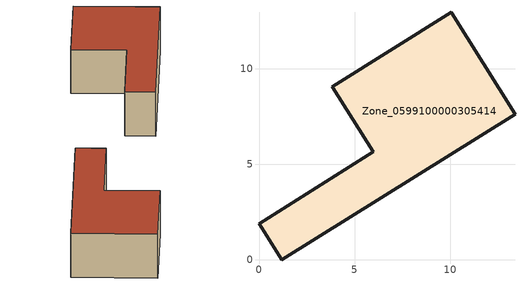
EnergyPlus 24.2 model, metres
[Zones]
Zone_0599100000305414
 floor ground (C_G): 10.05,12.95 13.37,7.62 1.19,0 0,1.9 5.96,5.64 3.82,9.06 z0
 wall outside (C_F): 1.19,0 13.37,7.62 10.05,12.95 3.82,9.06 5.96,5.64 0,1.9 1.19,0 z0:3.48
 roof outside (C_R): 13.37,7.62 10.05,12.95 3.82,9.06 5.96,5.64 0,1.9 1.19,0 z3.48
[BUILDING]
Pand.0599100000305414: North Axis=0; Terrain=City; Loads Convergence Tolerance Value=0.04; Temperature Convergence Tolerance Value=0.4; Solar Distribution=FullExterior; Maximum Number of Warmup Days=25; Minimum Number of Warmup Days=1
[Site:Location]
Rotterdam.The.Hague.AP_ZH_NLD Design_Conditions: Latitude=51.96; Longitude=4.45; Time Zone=1; Elevation=-4.5
[SITE:GROUNDTEMPERATURE:BUILDINGSURFACE]
18, 18, 18, 18, 18, 18, 18, 18, 18, 18, 18, 18
[MATERIAL] Thermal Absorptance=0.9; Solar Absorptance=0.7; Visible Absorptance=0.7
Name | Roughness | Thickness | Conductivity | Density | Specific Heat
G.TI.1946 | MediumSmooth | 0.15 | 1 | 540 | 1210
F.TI.1946 | Rough | 0.3 | 0.857143 | 1920 | 840
R.TI.1946 | MediumRough | 0.2 | 0.1 | 1500 | 1000
[CONSTRUCTION]
C_G: G.TI.1946
C_F: F.TI.1946
C_R: R.TI.1946
[ZONE]
Zone_0599100000305414: Type=1; Multiplier=1; Ceiling Height=Autocalculate; Volume=Autocalculate; Floor Area=autocalculate; Part of Total Floor Area=Yes
[ZONEINFILTRATION:DESIGNFLOWRATE]
Infil_Zone_0599100000305414: Zone or ZoneList or Space or SpaceList=Zone_0599100000305414; Schedule=AlwaysOn; Design Flow Rate Calculation Method=Flow/Area; Flow Rate per Floor Area=0.003; Constant Term Coefficient=1; Temperature Term Coefficient=0; Velocity Term Coefficient=0; Velocity Squared Term Coefficient=0
[HVACTEMPLATE:ZONE:IDEALLOADSAIRSYSTEM]
Zone_0599100000305414: Maximum Heating Supply Air Temperature=50; Minimum Cooling Supply Air Temperature=13; Maximum Heating Supply Air Humidity Ratio=0.0156; Minimum Cooling Supply Air Humidity Ratio=0.0077; Heating Limit=NoLimit; Cooling Limit=NoLimit; Dehumidification Control Type=ConstantSensibleHeatRatio; Cooling Sensible Heat Ratio=0.7; Dehumidification Setpoint=60; Humidification Control Type=None; Humidification Setpoint=30; Outdoor Air Method=None; Outdoor Air Flow Rate per Person=0.00944; Outdoor Air Flow Rate per Zone Floor Area=0; Outdoor Air Flow Rate per Zone=0; Demand Controlled Ventilation Type=None; Outdoor Air Economizer Type=NoEconomizer; Heat Recovery Type=None; Sensible Heat Recovery Effectiveness=0.7; Latent Heat Recovery Effectiveness=0.65
[ZONECONTROL:THERMOSTAT]
ThermostatControl_Zone_0599100000305414: Zone or ZoneList=Zone_0599100000305414; Control Type Schedule=DualSetpointControlType; Control 1=Thermostat_Zone_0599100000305414; Temperature Difference Between Cutout And Setpoint=0
[THERMOSTATSETPOINT:DUALSETPOINT]
Thermostat_Zone_0599100000305414: Heating Setpoint Temperature Schedule=HeatingSetpoint_Zone_0599100000305414; Cooling Setpoint Temperature Schedule=CoolingSetpoint_Zone_0599100000305414
[SCHEDULE:COMPACT]
HeatingSetpoint_Zone_0599100000305414: Through: 12/31, For: AllDays, Until: 24:00, 21
CoolingSetpoint_Zone_0599100000305414: Through: 12/31, For: AllDays, Until: 24:00, 24
DualSetpointControlType: Through: 12/31, For: AllDays, Until: 24:00, 4
AlwaysOn: Through: 12/31, For: AllDays, Until: 24:00, 1
